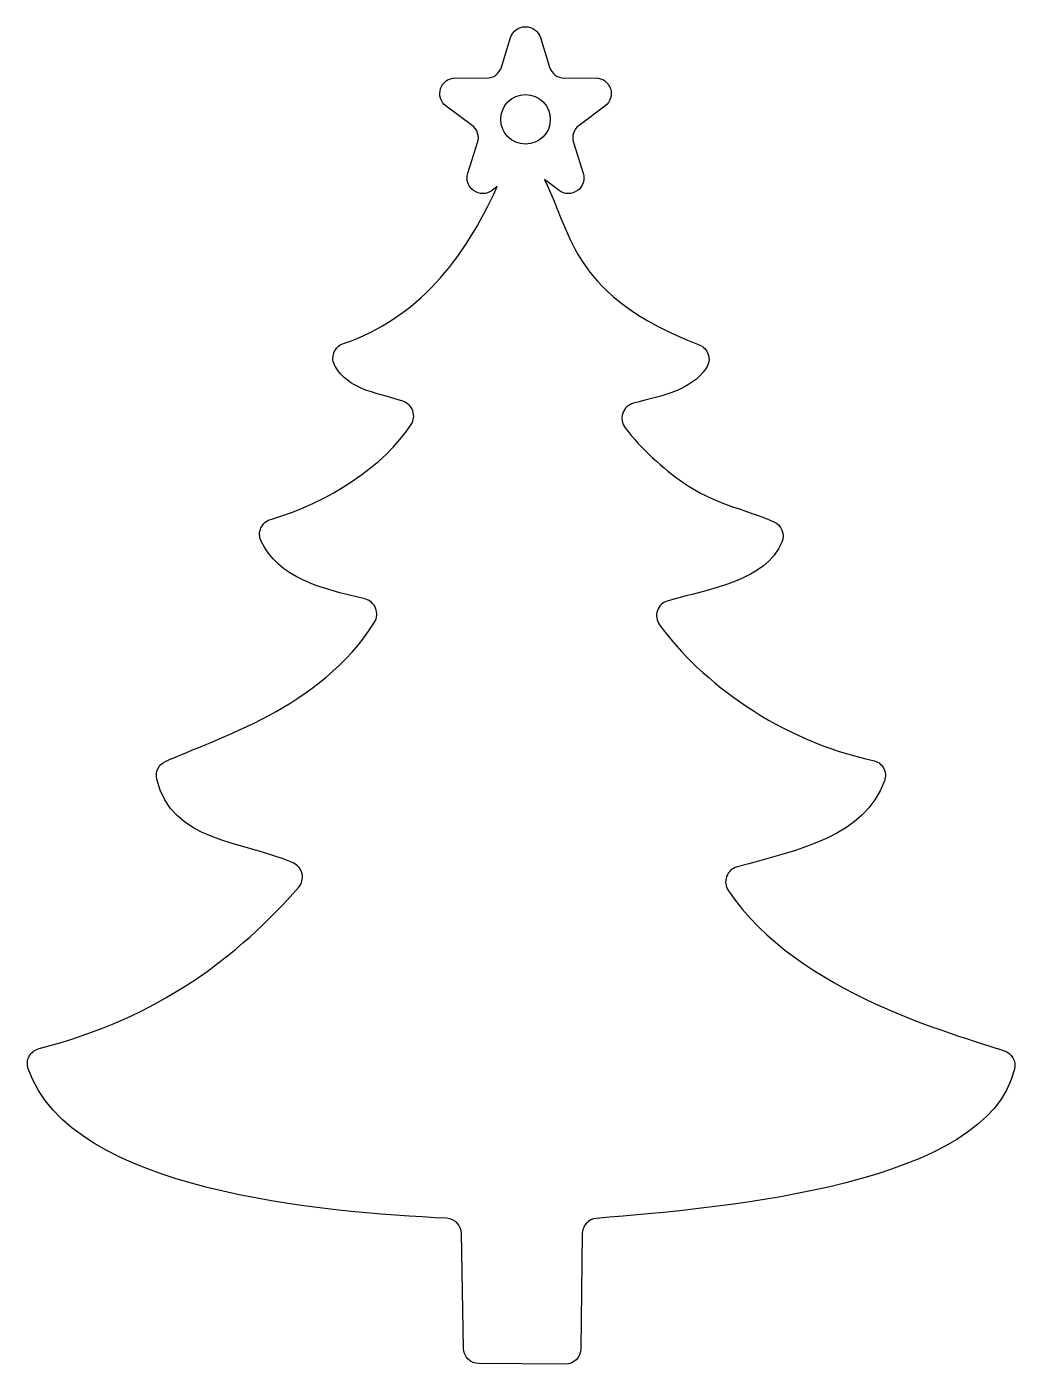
# Model space of a CAD drawing. Header units: centimetres. Extents: x 1 to 126, y -110 to -2.
# Drawn here: x 1.92 to 9.31, y -44.98 to -34.98 of the extents above; entities that cross this region are included whole.
import ezdxf

# ---------------------------------------------------------------- set-up
doc = ezdxf.new("R2010")
doc.units = ezdxf.units.CM
doc.header["$MEASUREMENT"] = 0
doc.layers.add('layer 1', color=7, linetype='Continuous')

msp = doc.modelspace()

# ---------------------------------------------------------------- linework, layer by layer
at = {"layer": 'layer 1', "color": 250}
for points, knots in [([(9.22417, -42.63275), (8.85625, -42.50736), (7.68959, -42.21193), (7.16198, -41.4359), (7.16198, -41.4359), (7.14021, -41.40389), (7.13564, -41.36674), (7.14896, -41.33038), (7.14896, -41.33038), (7.16227, -41.29402), (7.18978, -41.26863), (7.22709, -41.25825), (7.22709, -41.25825), (7.70161, -41.12633), (8.17886, -41.03002), (8.3284, -40.61464), (8.3284, -40.61464), (8.34025, -40.58175), (8.33751, -40.5488), (8.32043, -40.5183), (8.32043, -40.5183), (8.30334, -40.48779), (8.27665, -40.46825), (8.24242, -40.46117), (8.24242, -40.46117), (7.55808, -40.31966), (6.95304, -39.87327), (6.64748, -39.44805), (6.64748, -39.44805), (6.62456, -39.41615), (6.61918, -39.37844), (6.63223, -39.3414), (6.63223, -39.3414), (6.64529, -39.30436), (6.67315, -39.27836), (6.711, -39.26789), (6.711, -39.26789), (7.03795, -39.17745), (7.44287, -39.1165), (7.56211, -38.82892), (7.56211, -38.82892), (7.58647, -38.7702), (7.55902, -38.70256), (7.50065, -38.67739), (7.50065, -38.67739), (7.25794, -38.57274), (7.0617, -38.54781), (6.82453, -38.38441), (6.82453, -38.38441), (6.67524, -38.28155), (6.50692, -38.12784), (6.39029, -37.97433), (6.39029, -37.97433), (6.36614, -37.94255), (6.35992, -37.90418), (6.37278, -37.86639), (6.37278, -37.86639), (6.38563, -37.82861), (6.41397, -37.80199), (6.45249, -37.79153), (6.45249, -37.79153), (6.68195, -37.72924), (6.88002, -37.69822), (6.99664, -37.52778), (6.99664, -37.52778), (7.01743, -37.49741), (7.02266, -37.46262), (7.01174, -37.42748), (7.01174, -37.42748), (7.00082, -37.39233), (6.97678, -37.36663), (6.94244, -37.35339), (6.94244, -37.35339), (6.00157, -36.99051), (5.99654, -36.54898), (5.78878, -36.11923), (5.78878, -36.11923), (5.78878, -36.11923), (5.89632, -36.19992), (5.89632, -36.19992), (5.89632, -36.19992), (5.9375, -36.23082), (5.99162, -36.23153), (6.0336, -36.20172), (6.0336, -36.20172), (6.07558, -36.17191), (6.09275, -36.12057), (6.07715, -36.07151), (6.07715, -36.07151), (6.07715, -36.07151), (6.00419, -35.84206), (6.00419, -35.84206), (6.00419, -35.84206), (5.98887, -35.79386), (6.00506, -35.74358), (6.04563, -35.71338), (6.04563, -35.71338), (6.04563, -35.71338), (6.2393, -35.56923), (6.2393, -35.56923), (6.2393, -35.56923), (6.2803, -35.53871), (6.29639, -35.4876), (6.28027, -35.4391), (6.28027, -35.4391), (6.26415, -35.3906), (6.22066, -35.3593), (6.16955, -35.3594), (6.16955, -35.3594), (6.16955, -35.3594), (5.93742, -35.35986), (5.93742, -35.35986), (5.93742, -35.35986), (5.88563, -35.35996), (5.84161, -35.32771), (5.8261, -35.2783), (5.8261, -35.2783), (5.8261, -35.2783), (5.7569, -35.05777), (5.7569, -35.05777), (5.7569, -35.05777), (5.74141, -35.00844), (5.69752, -34.97621), (5.64581, -34.97621), (5.64581, -34.97621), (5.5941, -34.97621), (5.55021, -35.00844), (5.53472, -35.05777), (5.53472, -35.05777), (5.53472, -35.05777), (5.46551, -35.2783), (5.46551, -35.2783), (5.46551, -35.2783), (5.45, -35.32771), (5.40599, -35.35996), (5.35419, -35.35986), (5.35419, -35.35986), (5.35419, -35.35986), (5.12206, -35.3594), (5.12206, -35.3594), (5.12206, -35.3594), (5.07095, -35.3593), (5.02746, -35.3906), (5.01135, -35.4391), (5.01135, -35.4391), (4.99522, -35.4876), (5.01132, -35.53871), (5.05231, -35.56923), (5.05231, -35.56923), (5.05231, -35.56923), (5.24598, -35.71338), (5.24598, -35.71338), (5.24598, -35.71338), (5.28655, -35.74358), (5.30275, -35.79386), (5.28742, -35.84206), (5.28742, -35.84206), (5.28742, -35.84206), (5.21447, -36.07151), (5.21447, -36.07151), (5.21447, -36.07151), (5.19887, -36.12057), (5.21604, -36.17191), (5.25801, -36.20172), (5.25801, -36.20172), (5.29999, -36.23152), (5.35412, -36.23082), (5.3953, -36.19991), (5.3953, -36.19991), (5.3953, -36.19991), (5.43373, -36.17108), (5.43373, -36.17108), (5.43373, -36.17108), (5.18615, -36.71851), (4.84241, -37.15458), (4.28545, -37.34442), (4.28545, -37.34442), (4.25094, -37.35619), (4.22607, -37.38053), (4.2136, -37.41479), (4.2136, -37.41479), (4.20113, -37.44905), (4.20451, -37.48368), (4.22338, -37.51487), (4.22338, -37.51487), (4.32943, -37.69023), (4.49581, -37.70071), (4.72928, -37.7769), (4.72928, -37.7769), (4.76477, -37.78848), (4.79041, -37.81348), (4.80289, -37.84867), (4.80289, -37.84867), (4.81537, -37.88385), (4.81123, -37.91942), (4.79097, -37.95078), (4.79097, -37.95078), (4.59539, -38.25348), (4.17547, -38.53518), (3.74265, -38.65933), (3.74265, -38.65933), (3.70855, -38.66911), (3.6831, -38.69115), (3.66856, -38.72351), (3.66856, -38.72351), (3.65402, -38.75587), (3.65442, -38.78953), (3.66974, -38.82152), (3.66974, -38.82152), (3.80252, -39.09882), (4.1075, -39.175), (4.44415, -39.25364), (4.44415, -39.25364), (4.48191, -39.26245), (4.51049, -39.28674), (4.52529, -39.32258), (4.52529, -39.32258), (4.54008, -39.35841), (4.53698, -39.39578), (4.51646, -39.42867), (4.51646, -39.42867), (4.11397, -40.07361), (3.33192, -40.29601), (2.95413, -40.46999), (2.95413, -40.46999), (2.90333, -40.4934), (2.87669, -40.54796), (2.8895, -40.60241), (2.8895, -40.60241), (3.00002, -41.07255), (3.52227, -41.05928), (3.90823, -41.22756), (3.90823, -41.22756), (3.94339, -41.24289), (3.96693, -41.27144), (3.9753, -41.30887), (3.9753, -41.30887), (3.98368, -41.3463), (3.97454, -41.38217), (3.94927, -41.41102), (3.94927, -41.41102), (3.50185, -41.92169), (2.90923, -42.38655), (2.01015, -42.61653), (2.01015, -42.61653), (1.97758, -42.62486), (1.95268, -42.64425), (1.93665, -42.6738), (1.93665, -42.6738), (1.92063, -42.70332), (1.91788, -42.73476), (1.92862, -42.76659), (1.92862, -42.76659), (2.23936, -43.68691), (4.14498, -43.84067), (5.05682, -43.8854), (5.05682, -43.8854), (5.11816, -43.88842), (5.16646, -43.93829), (5.16751, -43.9997), (5.16751, -43.9997), (5.16751, -43.9997), (5.18216, -44.85767), (5.18216, -44.85767), (5.18216, -44.85767), (5.18324, -44.92083), (5.23466, -44.9717), (5.29783, -44.9721), (5.29783, -44.9721), (5.29783, -44.9721), (5.94254, -44.9762), (5.94254, -44.9762), (5.94254, -44.9762), (6.00647, -44.97661), (6.05899, -44.92501), (6.05971, -44.86109), (6.05971, -44.86109), (6.05971, -44.86109), (6.06938, -44.00066), (6.06938, -44.00066), (6.06938, -44.00066), (6.07005, -43.9403), (6.11623, -43.8908), (6.17639, -43.88593), (6.17639, -43.88593), (7.17958, -43.80503), (9.10176, -43.62944), (9.30008, -42.76913), (9.30008, -42.76913), (9.31356, -42.71067), (9.28094, -42.65213), (9.22417, -42.63275)], [0, 0, 0, 0, 0.01351351, 0.01351351, 0.01351351, 0.01351351, 0.02702703, 0.02702703, 0.02702703, 0.02702703, 0.04054054, 0.04054054, 0.04054054, 0.04054054, 0.05405405, 0.05405405, 0.05405405, 0.05405405, 0.06756757, 0.06756757, 0.06756757, 0.06756757, 0.08108108, 0.08108108, 0.08108108, 0.08108108, 0.09459459, 0.09459459, 0.09459459, 0.09459459, 0.10810811, 0.10810811, 0.10810811, 0.10810811, 0.12162162, 0.12162162, 0.12162162, 0.12162162, 0.13513514, 0.13513514, 0.13513514, 0.13513514, 0.14864865, 0.14864865, 0.14864865, 0.14864865, 0.16216216, 0.16216216, 0.16216216, 0.16216216, 0.17567568, 0.17567568, 0.17567568, 0.17567568, 0.18918919, 0.18918919, 0.18918919, 0.18918919, 0.2027027, 0.2027027, 0.2027027, 0.2027027, 0.21621622, 0.21621622, 0.21621622, 0.21621622, 0.22972973, 0.22972973, 0.22972973, 0.22972973, 0.24324324, 0.24324324, 0.24324324, 0.24324324, 0.25675676, 0.25675676, 0.25675676, 0.25675676, 0.27027027, 0.27027027, 0.27027027, 0.27027027, 0.28378378, 0.28378378, 0.28378378, 0.28378378, 0.2972973, 0.2972973, 0.2972973, 0.2972973, 0.31081081, 0.31081081, 0.31081081, 0.31081081, 0.32432432, 0.32432432, 0.32432432, 0.32432432, 0.33783784, 0.33783784, 0.33783784, 0.33783784, 0.35135135, 0.35135135, 0.35135135, 0.35135135, 0.36486486, 0.36486486, 0.36486486, 0.36486486, 0.37837838, 0.37837838, 0.37837838, 0.37837838, 0.39189189, 0.39189189, 0.39189189, 0.39189189, 0.40540541, 0.40540541, 0.40540541, 0.40540541, 0.41891892, 0.41891892, 0.41891892, 0.41891892, 0.43243243, 0.43243243, 0.43243243, 0.43243243, 0.44594595, 0.44594595, 0.44594595, 0.44594595, 0.45945946, 0.45945946, 0.45945946, 0.45945946, 0.47297297, 0.47297297, 0.47297297, 0.47297297, 0.48648649, 0.48648649, 0.48648649, 0.48648649, 0.5, 0.5, 0.5, 0.5, 0.51351351, 0.51351351, 0.51351351, 0.51351351, 0.52702703, 0.52702703, 0.52702703, 0.52702703, 0.54054054, 0.54054054, 0.54054054, 0.54054054, 0.55405405, 0.55405405, 0.55405405, 0.55405405, 0.56756757, 0.56756757, 0.56756757, 0.56756757, 0.58108108, 0.58108108, 0.58108108, 0.58108108, 0.59459459, 0.59459459, 0.59459459, 0.59459459, 0.60810811, 0.60810811, 0.60810811, 0.60810811, 0.62162162, 0.62162162, 0.62162162, 0.62162162, 0.63513514, 0.63513514, 0.63513514, 0.63513514, 0.64864865, 0.64864865, 0.64864865, 0.64864865, 0.66216216, 0.66216216, 0.66216216, 0.66216216, 0.67567568, 0.67567568, 0.67567568, 0.67567568, 0.68918919, 0.68918919, 0.68918919, 0.68918919, 0.7027027, 0.7027027, 0.7027027, 0.7027027, 0.71621622, 0.71621622, 0.71621622, 0.71621622, 0.72972973, 0.72972973, 0.72972973, 0.72972973, 0.74324324, 0.74324324, 0.74324324, 0.74324324, 0.75675676, 0.75675676, 0.75675676, 0.75675676, 0.77027027, 0.77027027, 0.77027027, 0.77027027, 0.78378378, 0.78378378, 0.78378378, 0.78378378, 0.7972973, 0.7972973, 0.7972973, 0.7972973, 0.81081081, 0.81081081, 0.81081081, 0.81081081, 0.82432432, 0.82432432, 0.82432432, 0.82432432, 0.83783784, 0.83783784, 0.83783784, 0.83783784, 0.85135135, 0.85135135, 0.85135135, 0.85135135, 0.86486486, 0.86486486, 0.86486486, 0.86486486, 0.87837838, 0.87837838, 0.87837838, 0.87837838, 0.89189189, 0.89189189, 0.89189189, 0.89189189, 0.90540541, 0.90540541, 0.90540541, 0.90540541, 0.91891892, 0.91891892, 0.91891892, 0.91891892, 0.93243243, 0.93243243, 0.93243243, 0.93243243, 0.94594595, 0.94594595, 0.94594595, 0.94594595, 0.95945946, 0.95945946, 0.95945946, 0.95945946, 0.97297297, 0.97297297, 0.97297297, 0.97297297, 1, 1, 1, 1]), ([(5.64581, -35.85413), (5.74818, -35.85413), (5.83117, -35.77114), (5.83117, -35.66877), (5.83117, -35.66877), (5.83117, -35.5664), (5.74818, -35.48341), (5.64581, -35.48341), (5.64581, -35.48341), (5.54344, -35.48341), (5.46045, -35.5664), (5.46045, -35.66877), (5.46045, -35.66877), (5.46045, -35.77114), (5.54344, -35.85413), (5.64581, -35.85413)], [0, 0, 0, 0, 0.2, 0.2, 0.2, 0.2, 0.4, 0.4, 0.4, 0.4, 0.6, 0.6, 0.6, 0.6, 1, 1, 1, 1])]:
    msp.add_open_spline(points, degree=3, knots=knots, dxfattribs=at)

doc.saveas('drawing.dxf')
